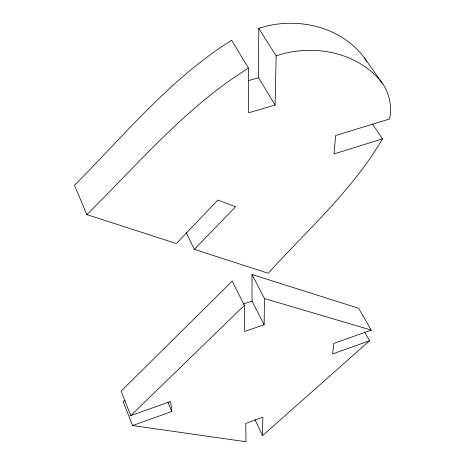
<?xml version="1.0" encoding="UTF-8"?>
<svg xmlns="http://www.w3.org/2000/svg" width="465" height="465" viewBox="0 0 465 465"><rect width="100%" height="100%" fill="white"/><g stroke="black" fill="none" stroke-linecap="round" stroke-linejoin="round"><path stroke-width="0.7" d="M186.11 232.494L194.341 249.362L235.581 206.791L217.876 200.06L176.34 243.544L86.85 214.609L74.493 185.303C124.585 134.862 170.754 78.271 231.651 40.269L248.467 68.123L248.688 112.803L275.077 105.014L258.511 77.725L258.755 28.365C295.438 16.037 340.95 26.046 364.508 57.974L382.73 83.857C389.746 94 392.007 106.962 389.56 118.988L335.625 135.518L334.027 153.944L382.486 138.884L372.506 124.074M364.624 332.033L369.617 340.717L262.556 435.6L262.812 417.204L245.776 423.452L245.991 441.75L132.595 425.556L123.045 401.347L125.085 400.632M132.595 425.556L171.847 411.502L170.62 401.435L130.764 415.605L121.103 391.199L232.186 281.081L244.398 305.342L244.7 331.452L264.108 324.744L264.475 298.53L251.989 274.49L358.602 308.243L371.273 330.098L333.789 343.42L332.649 353.946L369.617 340.717M275.077 105.014L276.158 55.881L258.755 28.365M382.486 138.884C352.697 189.964 307.568 229.797 268.2 273.24L194.341 249.362M86.85 214.609C138.465 163.663 186.262 106.671 248.467 68.123M130.764 415.605L244.398 305.342M243.149 304.093L252.042 301.082L251.989 274.49M276.158 55.881C312.713 43.35 358.858 51.789 382.73 83.857M248.281 80.672L258.511 77.725M264.475 298.53L371.273 330.098M364.508 57.974L366.623 61.392M252.042 301.082L264.108 324.744M254.977 419.599L262.556 435.6M167.935 402.254L171.847 411.502"/></g></svg>
